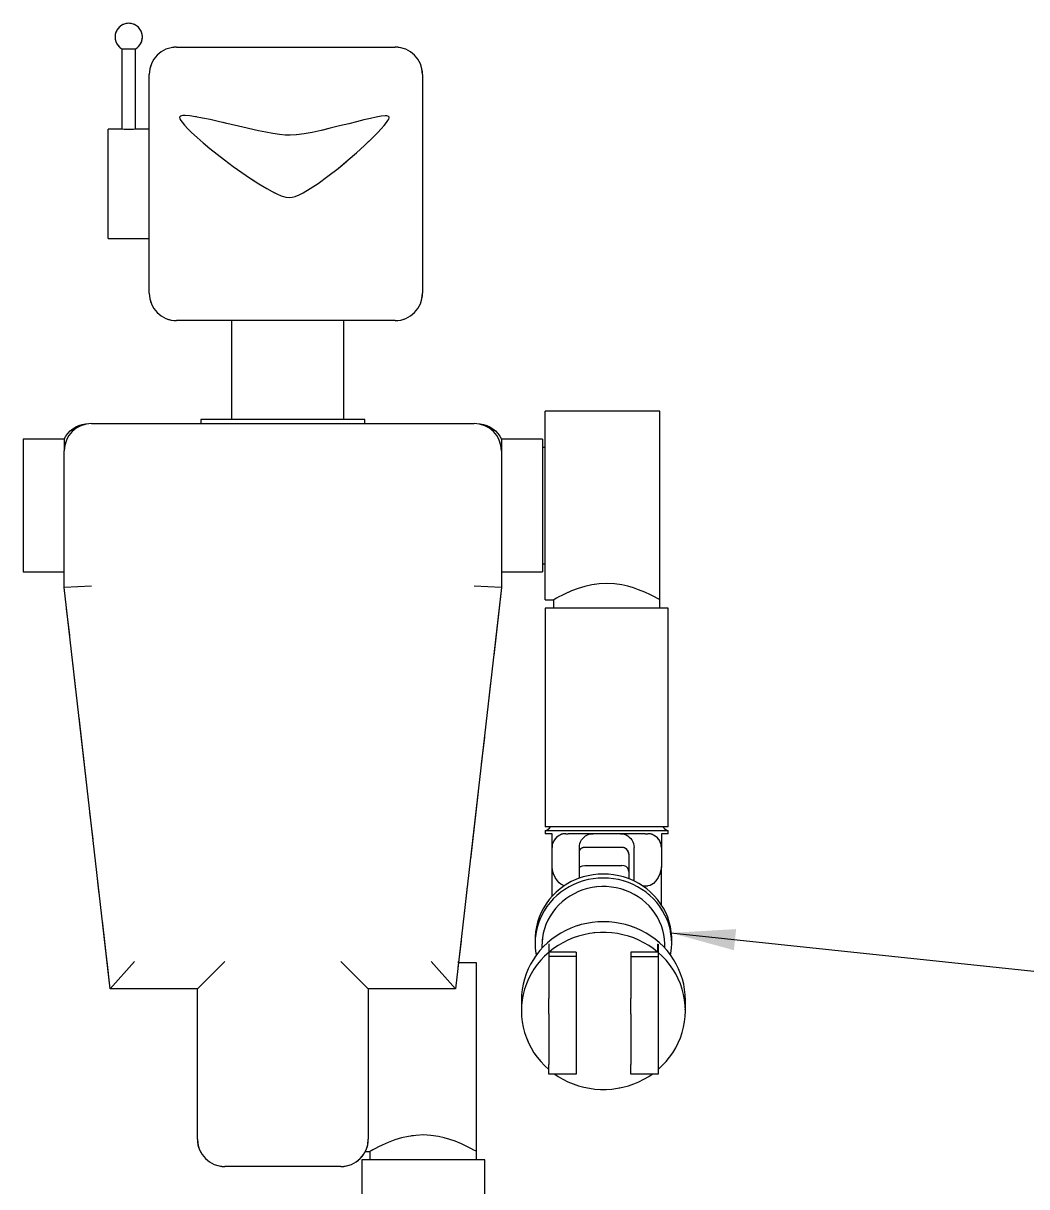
# Model space of a CAD drawing. Extents: x 1.16 to 9.36, y 0.63 to 8.02.
# Drawn here: x 1.163 to 4.835, y 3.768 to 8.023 of the extents above; entities that cross this region are included whole.
import ezdxf

# ---------------------------------------------------------------- set-up
doc = ezdxf.new("R2010")
doc.units = 0
doc.header["$MEASUREMENT"] = 0
doc.linetypes.add('SLDTANVISIBLE0', pattern=[0.5, 0.25, -0.05, 0.05, -0.05, 0.05, -0.05])
doc.dimstyles.new('SLDDIMSTYLE0', dxfattribs={"dimtxt": 6, "dimasz": 0.23622, "dimexe": 0, "dimexo": 0.0625, "dimgap": 1.5, "dimtad": 0, "dimtih": 1, "dimtoh": 1, "dimdec": 0, "dimzin": 0, "dimdsep": 46, "dimtxsty": 'Standard', "dimsah": 1, "dimcen": 0.09, "dimadec": 0, "dimazin": 0, "dimtfac": 1, "dimtdec": 0, "dimtofl": 0, "dimtmove": 0, "dimatfit": 3, "dimfxl": 1, "dimtolj": 1, "dimtzin": 0, "dimarcsym": 0})

msp = doc.modelspace()

# ---------------------------------------------------------------- linework, layer by layer
at = {"color": 7, "linetype": 'Continuous'}
for p, q in [((1.5233, 7.9293), (1.5233, 7.6354)), ((1.5233, 7.9293), (1.5738, 7.9293)), ((1.5738, 7.6354), (1.5738, 7.9293)), ((1.7235, 7.9353), (2.5235, 7.9353)), ((1.6235, 7.0353), (1.6235, 7.8353)), ((2.6235, 7.8353), (2.6235, 7.0353)), ((1.521, 7.6356), (1.4735, 7.6356)), ((1.4735, 7.2351), (1.4735, 7.6356)), ((1.6235, 7.6356), (1.5757, 7.6356)), ((1.4735, 7.2351), (1.6235, 7.2351)), ((2.5235, 6.9353), (1.7235, 6.9353)), ((1.9251, 6.9353), (1.9251, 6.573)), ((2.3351, 6.573), (2.3351, 6.9353)), ((3.4925, 6.6037), (3.0725, 6.6037)), ((3.0725, 5.9137), (3.0725, 6.6037)), ((3.4925, 5.9137), (3.4925, 6.6037)), ((1.4125, 6.5587), (2.8125, 6.5587)), ((1.8125, 6.573), (1.8125, 6.5587)), ((2.4125, 6.573), (1.8125, 6.573)), ((2.4125, 6.5587), (2.4125, 6.573)), ((1.3125, 6.5012), (1.1625, 6.5012)), ((1.1625, 6.5012), (1.1625, 6.0162)), ((1.3125, 6.5012), (1.3125, 6.4587)), ((3.0625, 6.5012), (2.9125, 6.5012)), ((2.9125, 6.5012), (2.9125, 6.4587)), ((3.0625, 6.5012), (3.0625, 6.0162)), ((3.0725, 6.4712), (3.0625, 6.4712)), ((1.3125, 5.9587), (1.3125, 6.4587)), ((2.9125, 6.4587), (2.9125, 5.9587)), ((3.0625, 6.0462), (3.0725, 6.0462)), ((1.1625, 6.0162), (1.3125, 6.0162)), ((2.9125, 6.0162), (3.0625, 6.0162)), ((1.4125, 5.9644), (1.3125, 5.9587)), ((1.4807, 4.4916), (1.3125, 5.9587)), ((2.9125, 5.9587), (2.7443, 4.4916)), ((2.9125, 5.9587), (2.8125, 5.9644)), ((3.0725, 5.9137), (3.1026, 5.9137)), ((3.0725, 5.8837), (3.0725, 5.0837)), ((3.445, 5.8837), (3.0725, 5.8837)), ((3.1025, 5.9137), (3.1025, 5.8837)), ((3.5225, 5.8837), (3.445, 5.8837)), ((3.4925, 5.8837), (3.4925, 5.9137)), ((3.5225, 5.0837), (3.5225, 5.8837)), ((3.445, 5.0837), (3.0725, 5.0837)), ((3.0725, 5.0687), (3.0725, 5.0587)), ((3.5225, 5.0687), (3.0725, 5.0687)), ((3.5225, 5.0837), (3.445, 5.0837)), ((3.5225, 5.0587), (3.5225, 5.0687)), ((3.0975, 5.0587), (3.0725, 5.0587)), ((3.0975, 5.0087), (3.0975, 5.0587)), ((3.1475, 5.0587), (3.1561, 5.0587)), ((3.4389, 5.0587), (3.1561, 5.0587)), ((3.4389, 5.0587), (3.4475, 5.0587)), ((3.5225, 5.0587), (3.4975, 5.0587)), ((3.4975, 5.0587), (3.4975, 5.0087)), ((3.0975, 4.9371), (3.0975, 5.0087)), ((3.1975, 4.8959), (3.1975, 5.0087)), ((3.3535, 5.0087), (3.2175, 5.0087)), ((3.3785, 4.9837), (3.3785, 4.9208)), ((3.3975, 4.886), (3.3975, 5.0087)), ((3.4975, 5.0087), (3.4975, 4.9371)), ((3.0975, 4.8297), (3.0975, 4.9371)), ((3.2175, 4.943), (3.3535, 4.943)), ((3.4975, 4.7988), (3.4975, 4.9371)), ((3.3785, 4.9208), (3.3785, 4.894)), ((3.4285, 4.8682), (3.4152, 4.877)), ((3.4293, 4.8677), (3.4475, 4.8677)), ((3.0355, 4.672), (3.0355, 4.6575)), ((3.0605, 4.6502), (3.0605, 4.6397)), ((3.0871, 4.6549), (3.0855, 4.6549)), ((3.0855, 4.6549), (3.0855, 4.6102)), ((3.0871, 4.6259), (3.0871, 4.6549)), ((3.4839, 4.6549), (3.4839, 4.6259)), ((3.4839, 4.6549), (3.4855, 4.6549)), ((3.4855, 4.6549), (3.4855, 4.6102)), ((3.5105, 4.6397), (3.5105, 4.6502)), ((3.5355, 4.6575), (3.5355, 4.672)), ((3.1855, 4.6102), (3.0855, 4.6102)), ((3.0855, 4.6102), (3.0855, 4.4561)), ((3.1855, 4.6259), (3.0871, 4.6259)), ((3.1855, 4.6259), (3.1855, 4.6102)), ((3.1855, 4.6102), (3.1855, 4.4561)), ((3.4839, 4.6259), (3.3855, 4.6259)), ((3.3855, 4.6259), (3.3855, 4.6102)), ((3.3855, 4.6102), (3.4855, 4.6102)), ((3.3855, 4.6102), (3.3855, 4.4561)), ((3.4855, 4.6102), (3.4855, 4.4561)), ((1.4807, 4.4916), (1.4693, 4.5916)), ((1.5699, 4.5916), (1.4807, 4.4916)), ((1.8999, 4.5916), (1.7999, 4.4916)), ((2.4251, 4.4916), (2.3251, 4.5916)), ((2.7443, 4.4916), (2.6551, 4.5916)), ((2.7552, 4.5866), (2.7557, 4.5916)), ((2.8211, 4.5866), (2.7552, 4.5866)), ((2.8211, 3.8966), (2.8211, 4.5866)), ((1.7999, 4.4916), (1.4807, 4.4916)), ((1.7999, 3.9416), (1.7999, 4.4916)), ((2.7443, 4.4916), (2.4251, 4.4916)), ((2.4251, 4.4916), (2.4251, 3.9416)), ((2.9855, 4.4498), (2.9855, 4.4106)), ((3.0855, 4.4), (3.0855, 4.4561)), ((3.1855, 4.4561), (3.1855, 4.4)), ((3.3855, 4.4), (3.3855, 4.4561)), ((3.4855, 4.4561), (3.4855, 4.4)), ((3.5855, 4.4106), (3.5855, 4.4498)), ((3.0855, 4.4), (3.0855, 4.2151)), ((3.1855, 4.4), (3.1855, 4.2151)), ((3.3855, 4.4), (3.3855, 4.2151)), ((3.4855, 4.4), (3.4855, 4.2151)), ((3.0855, 4.1796), (3.0855, 4.2151)), ((3.1855, 4.2151), (3.1855, 4.1796)), ((3.3855, 4.1796), (3.3855, 4.2151)), ((3.4855, 4.2151), (3.4855, 4.1796)), ((3.1855, 4.1796), (3.0855, 4.1796)), ((3.4855, 4.1796), (3.3855, 4.1796)), ((2.4144, 3.8966), (2.4312, 3.8966)), ((2.4311, 3.8966), (2.4311, 3.8666)), ((2.8211, 3.8666), (2.8211, 3.8966)), ((2.3251, 3.8416), (1.8999, 3.8416)), ((2.4011, 3.8666), (2.4011, 3.0666)), ((2.8511, 3.8666), (2.4011, 3.8666)), ((2.8511, 3.0666), (2.8511, 3.8666))]:
    msp.add_line(p, q, dxfattribs=at)
at = {"color": 7, "linetype": 'SLDTANVISIBLE0'}
for p, q in [((1.5233, 7.9293), (1.5233, 7.6354)), ((1.5233, 7.9293), (1.5738, 7.9293)), ((1.5738, 7.6354), (1.5738, 7.9293)), ((1.7235, 7.9353), (2.5235, 7.9353)), ((1.6235, 7.0353), (1.6235, 7.8353)), ((2.6235, 7.8353), (2.6235, 7.0353)), ((1.521, 7.6356), (1.4735, 7.6356)), ((1.4735, 7.2351), (1.4735, 7.6356)), ((1.6235, 7.6356), (1.5757, 7.6356)), ((1.4735, 7.2351), (1.6235, 7.2351)), ((2.5235, 6.9353), (1.7235, 6.9353)), ((1.9251, 6.9353), (1.9251, 6.573)), ((2.3351, 6.573), (2.3351, 6.9353)), ((3.4925, 6.6037), (3.0725, 6.6037)), ((3.0725, 5.9137), (3.0725, 6.6037)), ((3.4925, 5.9137), (3.4925, 6.6037)), ((1.4125, 6.5587), (2.8125, 6.5587)), ((2.4125, 6.573), (1.8125, 6.573)), ((1.8125, 6.573), (1.8125, 6.5587)), ((2.4125, 6.5587), (2.4125, 6.573)), ((1.3125, 6.5012), (1.1625, 6.5012)), ((1.1625, 6.5012), (1.1625, 6.0162)), ((1.3125, 6.5012), (1.3125, 6.4587)), ((3.0625, 6.5012), (2.9125, 6.5012)), ((2.9125, 6.5012), (2.9125, 6.4587)), ((3.0625, 6.5012), (3.0625, 6.0162)), ((3.0725, 6.4712), (3.0625, 6.4712)), ((1.3125, 5.9587), (1.3125, 6.4587)), ((2.9125, 6.4587), (2.9125, 5.9587)), ((3.0625, 6.0462), (3.0725, 6.0462)), ((1.1625, 6.0162), (1.3125, 6.0162)), ((2.9125, 6.0162), (3.0625, 6.0162)), ((1.4125, 5.9644), (1.3125, 5.9587)), ((1.4807, 4.4916), (1.3125, 5.9587)), ((2.9125, 5.9587), (2.7443, 4.4916)), ((2.9125, 5.9587), (2.8125, 5.9644)), ((3.0725, 5.9137), (3.1026, 5.9137)), ((3.0725, 5.8837), (3.0725, 5.0837)), ((3.445, 5.8837), (3.0725, 5.8837)), ((3.1025, 5.9137), (3.1025, 5.8837)), ((3.5225, 5.8837), (3.445, 5.8837)), ((3.4925, 5.8837), (3.4925, 5.9137)), ((3.5225, 5.0837), (3.5225, 5.8837)), ((3.445, 5.0837), (3.0725, 5.0837)), ((3.0725, 5.0687), (3.0725, 5.0587)), ((3.5225, 5.0687), (3.0725, 5.0687)), ((3.5225, 5.0837), (3.445, 5.0837)), ((3.5225, 5.0587), (3.5225, 5.0687)), ((3.0975, 5.0587), (3.0725, 5.0587)), ((3.0975, 5.0087), (3.0975, 5.0587)), ((3.1475, 5.0587), (3.1561, 5.0587)), ((3.4389, 5.0587), (3.1561, 5.0587)), ((3.4389, 5.0587), (3.4475, 5.0587)), ((3.5225, 5.0587), (3.4975, 5.0587)), ((3.4975, 5.0587), (3.4975, 5.0087)), ((3.0975, 4.9371), (3.0975, 5.0087)), ((3.1975, 4.8959), (3.1975, 5.0087)), ((3.3535, 5.0087), (3.2175, 5.0087)), ((3.3785, 4.9837), (3.3785, 4.9208)), ((3.3975, 4.886), (3.3975, 5.0087)), ((3.4975, 5.0087), (3.4975, 4.9371)), ((3.0975, 4.8297), (3.0975, 4.9371)), ((3.2175, 4.943), (3.3535, 4.943)), ((3.4975, 4.7988), (3.4975, 4.9371)), ((3.3785, 4.9208), (3.3785, 4.894)), ((3.4285, 4.8682), (3.4152, 4.877)), ((3.4293, 4.8677), (3.4475, 4.8677)), ((3.0355, 4.672), (3.0355, 4.6575)), ((3.0605, 4.6502), (3.0605, 4.6397)), ((3.0871, 4.6549), (3.0855, 4.6549)), ((3.0855, 4.6549), (3.0855, 4.6102)), ((3.0871, 4.6259), (3.0871, 4.6549)), ((3.4839, 4.6549), (3.4839, 4.6259)), ((3.4839, 4.6549), (3.4855, 4.6549)), ((3.4855, 4.6549), (3.4855, 4.6102)), ((3.5105, 4.6397), (3.5105, 4.6502)), ((3.5355, 4.6575), (3.5355, 4.672)), ((3.1855, 4.6102), (3.0855, 4.6102)), ((3.0855, 4.6102), (3.0855, 4.4561)), ((3.1855, 4.6259), (3.0871, 4.6259)), ((3.1855, 4.6259), (3.1855, 4.6102)), ((3.1855, 4.6102), (3.1855, 4.4561)), ((3.4839, 4.6259), (3.3855, 4.6259)), ((3.3855, 4.6259), (3.3855, 4.6102)), ((3.3855, 4.6102), (3.4855, 4.6102)), ((3.3855, 4.6102), (3.3855, 4.4561)), ((3.4855, 4.6102), (3.4855, 4.4561)), ((1.4807, 4.4916), (1.4693, 4.5916)), ((1.5699, 4.5916), (1.4807, 4.4916)), ((1.8999, 4.5916), (1.7999, 4.4916)), ((2.4251, 4.4916), (2.3251, 4.5916)), ((2.7443, 4.4916), (2.6551, 4.5916)), ((2.7552, 4.5866), (2.7557, 4.5916)), ((2.8211, 4.5866), (2.7552, 4.5866)), ((2.8211, 3.8966), (2.8211, 4.5866)), ((1.7999, 4.4916), (1.4807, 4.4916)), ((1.7999, 3.9416), (1.7999, 4.4916)), ((2.7443, 4.4916), (2.4251, 4.4916)), ((2.4251, 4.4916), (2.4251, 3.9416)), ((2.9855, 4.4498), (2.9855, 4.4106)), ((3.0855, 4.4), (3.0855, 4.4561)), ((3.1855, 4.4561), (3.1855, 4.4)), ((3.3855, 4.4), (3.3855, 4.4561)), ((3.4855, 4.4561), (3.4855, 4.4)), ((3.5855, 4.4106), (3.5855, 4.4498)), ((3.0855, 4.4), (3.0855, 4.2151)), ((3.1855, 4.4), (3.1855, 4.2151)), ((3.3855, 4.4), (3.3855, 4.2151)), ((3.4855, 4.4), (3.4855, 4.2151)), ((3.0855, 4.1796), (3.0855, 4.2151)), ((3.1855, 4.2151), (3.1855, 4.1796)), ((3.3855, 4.1796), (3.3855, 4.2151)), ((3.4855, 4.2151), (3.4855, 4.1796)), ((3.1855, 4.1796), (3.0855, 4.1796)), ((3.4855, 4.1796), (3.3855, 4.1796)), ((2.4144, 3.8966), (2.4312, 3.8966)), ((2.4311, 3.8966), (2.4311, 3.8666)), ((2.8211, 3.8666), (2.8211, 3.8966)), ((2.3251, 3.8416), (1.8999, 3.8416)), ((2.4011, 3.8666), (2.4011, 3.0666)), ((2.8511, 3.8666), (2.4011, 3.8666)), ((2.8511, 3.0666), (2.8511, 3.8666))]:
    msp.add_line(p, q, dxfattribs=at)
at = {"color": 7, "linetype": 'Continuous', "flags": 128}
for points in [[(1.7354, 7.6806), (1.7347, 7.6792), (1.7346, 7.6774), (1.7357, 7.6729), (1.7388, 7.6672), (1.7437, 7.6603), (1.7528, 7.6495), (1.7645, 7.637), (1.7787, 7.6232), (1.7985, 7.605), (1.821, 7.5855), (1.8456, 7.565), (1.8718, 7.544), (1.8993, 7.5228), (1.9309, 7.4993), (1.9628, 7.4765), (1.9942, 7.4552), (2.0246, 7.4356), (2.0533, 7.4185), (2.0728, 7.4078), (2.0907, 7.3989), (2.1069, 7.392), (2.1233, 7.3867), (2.1363, 7.3849)], [(2.1396, 7.613), (2.1214, 7.6137), (2.1001, 7.616), (2.0763, 7.6195), (2.0503, 7.6242), (2.0228, 7.6298), (1.9658, 7.6425), (1.908, 7.656), (1.8762, 7.6633), (1.8461, 7.6701), (1.8181, 7.676), (1.7931, 7.6806), (1.7716, 7.6837), (1.7544, 7.685), (1.7469, 7.6847), (1.741, 7.6838), (1.7376, 7.6824), (1.7354, 7.6806)], [(2.1363, 7.3849), (2.1463, 7.386), (2.1581, 7.3894), (2.1717, 7.395), (2.1866, 7.4025), (2.2127, 7.4177), (2.2412, 7.4366), (2.2773, 7.4628), (2.3144, 7.4919), (2.3515, 7.5226), (2.382, 7.5492), (2.4107, 7.5753), (2.4369, 7.6001), (2.4597, 7.623), (2.4726, 7.6368), (2.4835, 7.6491), (2.4921, 7.6598), (2.4969, 7.6666), (2.5002, 7.6722), (2.502, 7.6769), (2.5021, 7.6784), (2.5018, 7.6795)], [(2.5018, 7.6795), (2.5008, 7.6809), (2.4992, 7.682), (2.497, 7.6828), (2.4927, 7.6835), (2.4871, 7.6836), (2.4727, 7.6824), (2.4544, 7.6794), (2.4328, 7.6749), (2.4083, 7.6692), (2.3817, 7.6626), (2.3535, 7.6554), (2.3201, 7.6469), (2.2862, 7.6384), (2.2526, 7.6305), (2.2203, 7.6235), (2.1902, 7.618), (2.163, 7.6144), (2.1396, 7.613)], [(1.5757, 7.6356), (1.5753, 7.6355), (1.5719, 7.6351), (1.5658, 7.6345), (1.5577, 7.634), (1.5486, 7.6337), (1.5396, 7.6339), (1.5315, 7.6345), (1.5254, 7.6351), (1.5217, 7.6355), (1.521, 7.6356), (1.521, 7.6356)], [(1.3125, 6.5012), (1.3185, 6.5122), (1.3259, 6.5224), (1.3345, 6.5316), (1.3442, 6.5396), (1.3548, 6.5463), (1.3662, 6.5517), (1.3781, 6.5556), (1.3905, 6.5579), (1.403, 6.5587)], [(2.822, 6.5587), (2.8345, 6.5579), (2.8469, 6.5556), (2.8588, 6.5517), (2.8702, 6.5463), (2.8808, 6.5396), (2.8905, 6.5316), (2.8991, 6.5224), (2.9065, 6.5122), (2.9125, 6.5012)], [(3.4925, 5.9137), (3.4915, 5.9143), (3.4883, 5.9161), (3.4833, 5.9189), (3.4722, 5.9248), (3.4573, 5.9323), (3.4376, 5.9415), (3.4144, 5.951), (3.3953, 5.9578), (3.3747, 5.9638), (3.3528, 5.9688), (3.3258, 5.9727), (3.298, 5.9741), (3.2702, 5.9728), (3.2431, 5.969), (3.2175, 5.9631), (3.1937, 5.9558), (3.1689, 5.9464), (3.1474, 5.9369), (3.1338, 5.9304), (3.1224, 5.9245), (3.1134, 5.9197), (3.1073, 5.9164), (3.1037, 5.9144), (3.1026, 5.9137)], [(3.1975, 5.0087), (3.198, 5.0158), (3.1995, 5.0228), (3.202, 5.0295), (3.2054, 5.0357), (3.2097, 5.0415), (3.2148, 5.0465), (3.2205, 5.0508), (3.2267, 5.0542), (3.2334, 5.0567), (3.2404, 5.0582), (3.2475, 5.0587)], [(3.3475, 5.0587), (3.3546, 5.0582), (3.3616, 5.0567), (3.3683, 5.0542), (3.3745, 5.0508), (3.3803, 5.0465), (3.3853, 5.0415), (3.3896, 5.0357), (3.393, 5.0295), (3.3955, 5.0228), (3.397, 5.0158), (3.3975, 5.0087)], [(3.1428, 4.8684), (3.1395, 4.869), (3.1303, 4.8737), (3.1236, 4.8794), (3.1178, 4.8858), (3.1093, 4.8985), (3.103, 4.9115), (3.099, 4.9246), (3.0975, 4.9371)], [(3.1975, 4.9339), (3.2022, 4.9384), (3.2094, 4.9418), (3.2175, 4.943)], [(3.3785, 4.9208), (3.3785, 4.9209), (3.3778, 4.9262), (3.3744, 4.933), (3.3688, 4.9384), (3.3616, 4.9418), (3.3535, 4.943)], [(3.4975, 4.9371), (3.4961, 4.9248), (3.4922, 4.9119), (3.4859, 4.8987), (3.4771, 4.8858), (3.4684, 4.8766), (3.4632, 4.8727), (3.4572, 4.8696), (3.4495, 4.8677), (3.4475, 4.8677)], [(3.2855, 4.8967), (3.2668, 4.896), (3.2482, 4.894), (3.2299, 4.8907), (3.2118, 4.8861), (3.1942, 4.8801), (3.177, 4.873), (3.1605, 4.8646), (3.1447, 4.8551), (3.1296, 4.8445), (3.1155, 4.8328), (3.1022, 4.8202), (3.0901, 4.8066), (3.0789, 4.7922), (3.069, 4.7771), (3.0603, 4.7613), (3.0528, 4.7449), (3.0466, 4.728), (3.0418, 4.7107), (3.0383, 4.6931), (3.0362, 4.6753), (3.0355, 4.6575), (3.0362, 4.6396), (3.0383, 4.6218), (3.0396, 4.6142)], [(3.3945, 4.8873), (3.3773, 4.8945), (3.3596, 4.9005), (3.3414, 4.9051), (3.323, 4.9085), (3.3043, 4.9105), (3.2855, 4.9112), (3.2667, 4.9105), (3.2481, 4.9085), (3.2296, 4.9051), (3.2115, 4.9005), (3.1937, 4.8945), (3.1765, 4.8873)], [(3.5314, 4.6142), (3.5327, 4.6218), (3.5348, 4.6396), (3.5355, 4.6575), (3.5348, 4.6753), (3.5327, 4.6931), (3.5292, 4.7107), (3.5244, 4.728), (3.5182, 4.7449), (3.5108, 4.7613), (3.502, 4.7771), (3.4921, 4.7922), (3.481, 4.8066), (3.4688, 4.8202), (3.4556, 4.8328), (3.4414, 4.8445), (3.4263, 4.8551), (3.4105, 4.8646), (3.394, 4.873), (3.3768, 4.8801), (3.3592, 4.8861), (3.3411, 4.8907), (3.3228, 4.894), (3.3042, 4.896), (3.2855, 4.8967)], [(3.1425, 4.8682), (3.1272, 4.8571), (3.1128, 4.8449), (3.0994, 4.8317), (3.0871, 4.8175), (3.076, 4.8025), (3.0661, 4.7867), (3.0576, 4.7702), (3.0503, 4.7532), (3.0445, 4.7356), (3.0401, 4.7177), (3.0372, 4.6995), (3.0357, 4.6812), (3.0355, 4.672)], [(3.5092, 4.6729), (3.5067, 4.6897), (3.5028, 4.7062), (3.4975, 4.7223), (3.491, 4.738), (3.4831, 4.7531), (3.4741, 4.7677), (3.4639, 4.7815), (3.4526, 4.7944), (3.4402, 4.8065), (3.4269, 4.8177), (3.4127, 4.8278), (3.3978, 4.8368), (3.3822, 4.8446), (3.3659, 4.8513), (3.3492, 4.8567), (3.332, 4.8608), (3.3146, 4.8637), (3.297, 4.8652), (3.2794, 4.8654), (3.2617, 4.8643), (3.2443, 4.8619), (3.227, 4.8581), (3.2102, 4.8531), (3.1938, 4.8468), (3.1779, 4.8393), (3.1628, 4.8306), (3.1483, 4.8209), (3.1348, 4.81), (3.1221, 4.7982), (3.1105, 4.7855), (3.0999, 4.772), (3.0905, 4.7576), (3.0823, 4.7427), (3.0754, 4.7271), (3.0697, 4.7111), (3.0654, 4.6947), (3.0624, 4.6781), (3.0608, 4.6612), (3.0605, 4.6502)], [(3.1558, 4.877), (3.1456, 4.8702), (3.1425, 4.8682)], [(3.1765, 4.8873), (3.1674, 4.8836), (3.1558, 4.877)], [(3.4152, 4.877), (3.4043, 4.8833), (3.3945, 4.8873)], [(3.5355, 4.672), (3.5353, 4.6812), (3.5338, 4.6995), (3.5309, 4.7177), (3.5265, 4.7356), (3.5207, 4.7532), (3.5135, 4.7702), (3.5049, 4.7867), (3.495, 4.8025), (3.4839, 4.8175), (3.4716, 4.8317), (3.4583, 4.8449), (3.4438, 4.8571), (3.4285, 4.8682)], [(3.5855, 4.4498), (3.5848, 4.4694), (3.5827, 4.4889), (3.5792, 4.5082), (3.5744, 4.5272), (3.5682, 4.5459), (3.5607, 4.5642), (3.5519, 4.5819), (3.5418, 4.5989), (3.5306, 4.6153), (3.5182, 4.631), (3.5048, 4.6457), (3.4903, 4.6596), (3.4748, 4.6725), (3.4585, 4.6843), (3.4414, 4.6951), (3.4235, 4.7047), (3.405, 4.7131), (3.386, 4.7203), (3.3664, 4.7262), (3.3465, 4.7308), (3.3264, 4.7342), (3.306, 4.7362), (3.2855, 4.7369), (3.265, 4.7362), (3.2447, 4.7342), (3.2245, 4.7308), (3.2046, 4.7262), (3.185, 4.7203), (3.166, 4.7131), (3.1475, 4.7047), (3.1296, 4.6951), (3.1125, 4.6843), (3.0962, 4.6725), (3.0807, 4.6596), (3.0663, 4.6457), (3.0528, 4.631), (3.0404, 4.6153), (3.0292, 4.5989), (3.0191, 4.5819), (3.0103, 4.5642), (3.0028, 4.5459), (2.9966, 4.5272), (2.9918, 4.5082), (2.9883, 4.4889), (2.9862, 4.4694), (2.9855, 4.4498)], [(3.4839, 4.6259), (3.468, 4.6384), (3.4512, 4.6499), (3.4336, 4.6602), (3.4153, 4.6694), (3.3964, 4.6773), (3.377, 4.684), (3.3571, 4.6894), (3.3369, 4.6934), (3.3164, 4.6961), (3.2958, 4.6975), (3.2752, 4.6975), (3.2546, 4.6961), (3.2341, 4.6934), (3.2139, 4.6894), (3.1941, 4.684), (3.1746, 4.6773), (3.1557, 4.6694), (3.1374, 4.6602), (3.1198, 4.6499), (3.103, 4.6384), (3.0871, 4.6259)], [(3.5105, 4.6502), (3.5104, 4.6561), (3.5092, 4.6729)], [(3.0855, 4.6245), (3.0703, 4.6106), (3.0562, 4.5957), (3.0432, 4.5799), (3.0314, 4.5632), (3.0209, 4.5458), (3.0116, 4.5278), (3.0037, 4.5091), (2.9972, 4.49), (2.9921, 4.4705), (2.9885, 4.4507), (2.9862, 4.4307), (2.9855, 4.4106), (2.9862, 4.3905), (2.9885, 4.3705), (2.9921, 4.3507), (2.9972, 4.3311), (3.0037, 4.312), (3.0116, 4.2934), (3.0209, 4.2753), (3.0314, 4.2579), (3.0432, 4.2413), (3.0562, 4.2254), (3.0703, 4.2105), (3.0855, 4.1966)], [(3.4855, 4.1966), (3.5007, 4.2105), (3.5148, 4.2254), (3.5278, 4.2413), (3.5396, 4.2579), (3.5501, 4.2753), (3.5594, 4.2934), (3.5673, 4.312), (3.5738, 4.3311), (3.5789, 4.3507), (3.5826, 4.3705), (3.5848, 4.3905), (3.5855, 4.4106), (3.5848, 4.4307), (3.5826, 4.4507), (3.5789, 4.4705), (3.5738, 4.49), (3.5673, 4.5091), (3.5594, 4.5278), (3.5501, 4.5458), (3.5396, 4.5632), (3.5278, 4.5799), (3.5148, 4.5957), (3.5007, 4.6106), (3.4855, 4.6245)], [(3.1074, 4.1796), (3.1198, 4.1713), (3.1374, 4.1609), (3.1557, 4.1518), (3.1746, 4.1438), (3.1941, 4.1372), (3.2139, 4.1318), (3.2341, 4.1277), (3.2546, 4.125), (3.2752, 4.1237), (3.2958, 4.1237), (3.3164, 4.125), (3.3369, 4.1277), (3.3571, 4.1318), (3.377, 4.1372), (3.3964, 4.1438), (3.4153, 4.1518), (3.4336, 4.1609), (3.4512, 4.1713), (3.4636, 4.1796)], [(1.7999, 3.9416), (1.8011, 3.9258), (1.8041, 3.913), (1.8076, 3.903), (1.811, 3.8957), (1.813, 3.892), (1.813, 3.892)], [(2.8211, 3.8966), (2.8201, 3.8972), (2.817, 3.8989), (2.8119, 3.9017), (2.8008, 3.9076), (2.7859, 3.9152), (2.7662, 3.9244), (2.743, 3.9339), (2.724, 3.9406), (2.7033, 3.9467), (2.6815, 3.9516), (2.6544, 3.9555), (2.6266, 3.957), (2.5988, 3.9556), (2.5717, 3.9518), (2.5461, 3.9459), (2.5223, 3.9386), (2.4976, 3.9293), (2.476, 3.9198), (2.4624, 3.9132), (2.451, 3.9074), (2.442, 3.9026), (2.436, 3.8993), (2.4323, 3.8972), (2.4312, 3.8966)], [(2.4121, 3.892), (2.412, 3.8921), (2.4142, 3.896), (2.4144, 3.8966)]]:
    msp.add_lwpolyline(points, dxfattribs=at)
at = {"color": 7, "linetype": 'SLDTANVISIBLE0', "flags": 128}
for points in [[(1.7354, 7.6806), (1.7347, 7.6792), (1.7346, 7.6774), (1.7357, 7.6729), (1.7388, 7.6672), (1.7437, 7.6603), (1.7528, 7.6495), (1.7645, 7.637), (1.7787, 7.6232), (1.7985, 7.605), (1.821, 7.5855), (1.8456, 7.565), (1.8718, 7.544), (1.8993, 7.5228), (1.9309, 7.4993), (1.9628, 7.4765), (1.9942, 7.4552), (2.0246, 7.4356), (2.0533, 7.4185), (2.0728, 7.4078), (2.0907, 7.3989), (2.1069, 7.392), (2.1233, 7.3867), (2.1363, 7.3849)], [(2.1396, 7.613), (2.1214, 7.6137), (2.1001, 7.616), (2.0763, 7.6195), (2.0503, 7.6242), (2.0228, 7.6298), (1.9658, 7.6425), (1.908, 7.656), (1.8762, 7.6633), (1.8461, 7.6701), (1.8181, 7.676), (1.7931, 7.6806), (1.7716, 7.6837), (1.7544, 7.685), (1.7469, 7.6847), (1.741, 7.6838), (1.7376, 7.6824), (1.7354, 7.6806)], [(2.1363, 7.3849), (2.1463, 7.386), (2.1581, 7.3894), (2.1717, 7.395), (2.1866, 7.4025), (2.2127, 7.4177), (2.2412, 7.4366), (2.2773, 7.4628), (2.3144, 7.4919), (2.3515, 7.5226), (2.382, 7.5492), (2.4107, 7.5753), (2.4369, 7.6001), (2.4597, 7.623), (2.4726, 7.6368), (2.4835, 7.6491), (2.4921, 7.6598), (2.4969, 7.6666), (2.5002, 7.6722), (2.502, 7.6769), (2.5021, 7.6784), (2.5018, 7.6795)], [(2.5018, 7.6795), (2.5008, 7.6809), (2.4992, 7.682), (2.497, 7.6828), (2.4927, 7.6835), (2.4871, 7.6836), (2.4727, 7.6824), (2.4544, 7.6794), (2.4328, 7.6749), (2.4083, 7.6692), (2.3817, 7.6626), (2.3535, 7.6554), (2.3201, 7.6469), (2.2862, 7.6384), (2.2526, 7.6305), (2.2203, 7.6235), (2.1902, 7.618), (2.163, 7.6144), (2.1396, 7.613)], [(1.5757, 7.6356), (1.5753, 7.6355), (1.5719, 7.6351), (1.5658, 7.6345), (1.5577, 7.634), (1.5486, 7.6337), (1.5396, 7.6339), (1.5315, 7.6345), (1.5254, 7.6351), (1.5217, 7.6355), (1.521, 7.6356), (1.521, 7.6356)], [(1.3125, 6.5012), (1.3185, 6.5122), (1.3259, 6.5224), (1.3345, 6.5316), (1.3442, 6.5396), (1.3548, 6.5463), (1.3662, 6.5517), (1.3781, 6.5556), (1.3905, 6.5579), (1.403, 6.5587)], [(2.822, 6.5587), (2.8345, 6.5579), (2.8469, 6.5556), (2.8588, 6.5517), (2.8702, 6.5463), (2.8808, 6.5396), (2.8905, 6.5316), (2.8991, 6.5224), (2.9065, 6.5122), (2.9125, 6.5012)], [(3.4925, 5.9137), (3.4915, 5.9143), (3.4883, 5.9161), (3.4833, 5.9189), (3.4722, 5.9248), (3.4573, 5.9323), (3.4376, 5.9415), (3.4144, 5.951), (3.3953, 5.9578), (3.3747, 5.9638), (3.3528, 5.9688), (3.3258, 5.9727), (3.298, 5.9741), (3.2702, 5.9728), (3.2431, 5.969), (3.2175, 5.9631), (3.1937, 5.9558), (3.1689, 5.9464), (3.1474, 5.9369), (3.1338, 5.9304), (3.1224, 5.9245), (3.1134, 5.9197), (3.1073, 5.9164), (3.1037, 5.9144), (3.1026, 5.9137)], [(3.1975, 5.0087), (3.198, 5.0158), (3.1995, 5.0228), (3.202, 5.0295), (3.2054, 5.0357), (3.2097, 5.0415), (3.2148, 5.0465), (3.2205, 5.0508), (3.2267, 5.0542), (3.2334, 5.0567), (3.2404, 5.0582), (3.2475, 5.0587)], [(3.3475, 5.0587), (3.3546, 5.0582), (3.3616, 5.0567), (3.3683, 5.0542), (3.3745, 5.0508), (3.3803, 5.0465), (3.3853, 5.0415), (3.3896, 5.0357), (3.393, 5.0295), (3.3955, 5.0228), (3.397, 5.0158), (3.3975, 5.0087)], [(3.1426, 4.8685), (3.1395, 4.869), (3.1303, 4.8737), (3.1236, 4.8794), (3.1178, 4.8858), (3.1093, 4.8985), (3.103, 4.9115), (3.099, 4.9246), (3.0975, 4.9371)], [(3.1975, 4.9339), (3.2022, 4.9384), (3.2094, 4.9418), (3.2175, 4.943)], [(3.3785, 4.9208), (3.3785, 4.9209), (3.3778, 4.9262), (3.3744, 4.933), (3.3688, 4.9384), (3.3616, 4.9418), (3.3535, 4.943)], [(3.4975, 4.9371), (3.4961, 4.9248), (3.4922, 4.9119), (3.4859, 4.8987), (3.4771, 4.8858), (3.4684, 4.8766), (3.4632, 4.8727), (3.4572, 4.8696), (3.4495, 4.8677), (3.4475, 4.8677)], [(3.2855, 4.8967), (3.2668, 4.896), (3.2482, 4.894), (3.2299, 4.8907), (3.2118, 4.8861), (3.1942, 4.8801), (3.177, 4.873), (3.1605, 4.8646), (3.1447, 4.8551), (3.1296, 4.8445), (3.1155, 4.8328), (3.1022, 4.8202), (3.0901, 4.8066), (3.0789, 4.7922), (3.069, 4.7771), (3.0603, 4.7613), (3.0528, 4.7449), (3.0466, 4.728), (3.0418, 4.7107), (3.0383, 4.6931), (3.0362, 4.6753), (3.0355, 4.6575), (3.0362, 4.6396), (3.0383, 4.6218), (3.0396, 4.6142)], [(3.3945, 4.8873), (3.3773, 4.8945), (3.3596, 4.9005), (3.3414, 4.9051), (3.323, 4.9085), (3.3043, 4.9105), (3.2855, 4.9112), (3.2667, 4.9105), (3.2481, 4.9085), (3.2296, 4.9051), (3.2115, 4.9005), (3.1937, 4.8945), (3.1765, 4.8873)], [(3.5314, 4.6142), (3.5327, 4.6218), (3.5348, 4.6396), (3.5355, 4.6575), (3.5348, 4.6753), (3.5327, 4.6931), (3.5292, 4.7107), (3.5244, 4.728), (3.5182, 4.7449), (3.5108, 4.7613), (3.502, 4.7771), (3.4921, 4.7922), (3.481, 4.8066), (3.4688, 4.8202), (3.4556, 4.8328), (3.4414, 4.8445), (3.4263, 4.8551), (3.4105, 4.8646), (3.394, 4.873), (3.3768, 4.8801), (3.3592, 4.8861), (3.3411, 4.8907), (3.3228, 4.894), (3.3042, 4.896), (3.2855, 4.8967)], [(3.1425, 4.8682), (3.1272, 4.8571), (3.1128, 4.8449), (3.0994, 4.8317), (3.0871, 4.8175), (3.076, 4.8025), (3.0661, 4.7867), (3.0576, 4.7702), (3.0503, 4.7532), (3.0445, 4.7356), (3.0401, 4.7177), (3.0372, 4.6995), (3.0357, 4.6812), (3.0355, 4.672)], [(3.5092, 4.6729), (3.5067, 4.6897), (3.5028, 4.7062), (3.4975, 4.7223), (3.491, 4.738), (3.4831, 4.7531), (3.4741, 4.7677), (3.4639, 4.7815), (3.4526, 4.7944), (3.4402, 4.8065), (3.4269, 4.8177), (3.4127, 4.8278), (3.3978, 4.8368), (3.3822, 4.8446), (3.3659, 4.8513), (3.3492, 4.8567), (3.332, 4.8608), (3.3146, 4.8637), (3.297, 4.8652), (3.2794, 4.8654), (3.2617, 4.8643), (3.2443, 4.8619), (3.227, 4.8581), (3.2102, 4.8531), (3.1938, 4.8468), (3.1779, 4.8393), (3.1628, 4.8306), (3.1483, 4.8209), (3.1348, 4.81), (3.1221, 4.7982), (3.1105, 4.7855), (3.0999, 4.772), (3.0905, 4.7576), (3.0823, 4.7427), (3.0754, 4.7271), (3.0697, 4.7111), (3.0654, 4.6947), (3.0624, 4.6781), (3.0608, 4.6612), (3.0605, 4.6502)], [(3.1558, 4.877), (3.1456, 4.8702), (3.1425, 4.8682)], [(3.1765, 4.8873), (3.1674, 4.8836), (3.1558, 4.877)], [(3.4152, 4.877), (3.4043, 4.8833), (3.3945, 4.8873)], [(3.5355, 4.672), (3.5353, 4.6812), (3.5338, 4.6995), (3.5309, 4.7177), (3.5265, 4.7356), (3.5207, 4.7532), (3.5135, 4.7702), (3.5049, 4.7867), (3.495, 4.8025), (3.4839, 4.8175), (3.4716, 4.8317), (3.4583, 4.8449), (3.4438, 4.8571), (3.4285, 4.8682)], [(3.5855, 4.4498), (3.5848, 4.4694), (3.5827, 4.4889), (3.5792, 4.5082), (3.5744, 4.5272), (3.5682, 4.5459), (3.5607, 4.5642), (3.5519, 4.5819), (3.5418, 4.5989), (3.5306, 4.6153), (3.5182, 4.631), (3.5048, 4.6457), (3.4903, 4.6596), (3.4748, 4.6725), (3.4585, 4.6843), (3.4414, 4.6951), (3.4235, 4.7047), (3.405, 4.7131), (3.386, 4.7203), (3.3664, 4.7262), (3.3465, 4.7308), (3.3264, 4.7342), (3.306, 4.7362), (3.2855, 4.7369), (3.265, 4.7362), (3.2447, 4.7342), (3.2245, 4.7308), (3.2046, 4.7262), (3.185, 4.7203), (3.166, 4.7131), (3.1475, 4.7047), (3.1296, 4.6951), (3.1125, 4.6843), (3.0962, 4.6725), (3.0807, 4.6596), (3.0663, 4.6457), (3.0528, 4.631), (3.0404, 4.6153), (3.0292, 4.5989), (3.0191, 4.5819), (3.0103, 4.5642), (3.0028, 4.5459), (2.9966, 4.5272), (2.9918, 4.5082), (2.9883, 4.4889), (2.9862, 4.4694), (2.9855, 4.4498), (2.9855, 4.4498)], [(3.4839, 4.6259), (3.468, 4.6384), (3.4512, 4.6499), (3.4336, 4.6602), (3.4153, 4.6694), (3.3964, 4.6773), (3.377, 4.684), (3.3571, 4.6894), (3.3369, 4.6934), (3.3164, 4.6961), (3.2958, 4.6975), (3.2752, 4.6975), (3.2546, 4.6961), (3.2341, 4.6934), (3.2139, 4.6894), (3.1941, 4.684), (3.1746, 4.6773), (3.1557, 4.6694), (3.1374, 4.6602), (3.1198, 4.6499), (3.103, 4.6384), (3.0871, 4.6259)], [(3.5105, 4.6502), (3.5104, 4.6561), (3.5092, 4.6729)], [(3.0855, 4.6245), (3.0703, 4.6106), (3.0562, 4.5957), (3.0432, 4.5799), (3.0314, 4.5632), (3.0209, 4.5458), (3.0116, 4.5278), (3.0037, 4.5091), (2.9972, 4.49), (2.9921, 4.4705), (2.9885, 4.4507), (2.9862, 4.4307), (2.9855, 4.4106), (2.9862, 4.3905), (2.9885, 4.3705), (2.9921, 4.3507), (2.9972, 4.3311), (3.0037, 4.312), (3.0116, 4.2934), (3.0209, 4.2753), (3.0314, 4.2579), (3.0432, 4.2413), (3.0562, 4.2254), (3.0703, 4.2105), (3.0855, 4.1966)], [(3.4855, 4.1966), (3.5007, 4.2105), (3.5148, 4.2254), (3.5278, 4.2413), (3.5396, 4.2579), (3.5501, 4.2753), (3.5594, 4.2934), (3.5673, 4.312), (3.5738, 4.3311), (3.5789, 4.3507), (3.5826, 4.3705), (3.5848, 4.3905), (3.5855, 4.4106), (3.5848, 4.4307), (3.5826, 4.4507), (3.5789, 4.4705), (3.5738, 4.49), (3.5673, 4.5091), (3.5594, 4.5278), (3.5501, 4.5458), (3.5396, 4.5632), (3.5278, 4.5799), (3.5148, 4.5957), (3.5007, 4.6106), (3.4855, 4.6245)], [(3.1074, 4.1796), (3.1198, 4.1713), (3.1374, 4.1609), (3.1557, 4.1518), (3.1746, 4.1438), (3.1941, 4.1372), (3.2139, 4.1318), (3.2341, 4.1277), (3.2546, 4.125), (3.2752, 4.1237), (3.2958, 4.1237), (3.3164, 4.125), (3.3369, 4.1277), (3.3571, 4.1318), (3.377, 4.1372), (3.3964, 4.1438), (3.4153, 4.1518), (3.4336, 4.1609), (3.4512, 4.1713), (3.4636, 4.1796)], [(1.7999, 3.9416), (1.8011, 3.9258), (1.8041, 3.913), (1.8076, 3.903), (1.811, 3.8957), (1.813, 3.892), (1.813, 3.892)], [(2.8211, 3.8966), (2.8201, 3.8972), (2.817, 3.8989), (2.8119, 3.9017), (2.8008, 3.9076), (2.7859, 3.9152), (2.7662, 3.9244), (2.743, 3.9339), (2.724, 3.9406), (2.7033, 3.9467), (2.6815, 3.9516), (2.6544, 3.9555), (2.6266, 3.957), (2.5988, 3.9556), (2.5717, 3.9518), (2.5461, 3.9459), (2.5223, 3.9386), (2.4976, 3.9293), (2.476, 3.9198), (2.4624, 3.9132), (2.451, 3.9074), (2.442, 3.9026), (2.436, 3.8993), (2.4323, 3.8972), (2.4312, 3.8966)], [(2.4121, 3.892), (2.412, 3.8921), (2.4142, 3.896), (2.4144, 3.8966)]]:
    msp.add_lwpolyline(points, dxfattribs=at)
at = {"color": 7, "linetype": 'Continuous'}
for centre, radius, start, end in [((1.5485, 7.9725), 0.05, 0, 239.7008), ((1.5485, 7.9725), 0.05, 300.2992, 0), ((1.7235, 7.8353), 0.1, 90, 180), ((2.5235, 7.8353), 0.1, 0, 90), ((1.7235, 7.0353), 0.1, 180, 270), ((2.5235, 7.0353), 0.1, 270, 0), ((1.4125, 6.4587), 0.1, 90, 180), ((2.8125, 6.4587), 0.1, 0, 90), ((3.0525, 5.1145), 0.05, 293.5782, 321.9379), ((3.5425, 5.1145), 0.05, 218.0621, 246.4218), ((3.1475, 5.0087), 0.05, 90, 180), ((3.4475, 5.0087), 0.05, 360, 90), ((3.2175, 4.9837), 0.025, 90, 143.1301), ((3.3535, 4.9837), 0.025, 0, 90), ((1.8999, 3.9416), 0.1, 180, 270), ((2.3251, 3.9416), 0.1, 270, 0)]:
    msp.add_arc(centre, radius, start, end, dxfattribs=at)
at = {"color": 7, "linetype": 'SLDTANVISIBLE0'}
for centre, radius, start, end in [((1.5485, 7.9725), 0.05, 0, 239.7008), ((1.5485, 7.9725), 0.05, 300.2992, 0), ((1.7235, 7.8353), 0.1, 90, 180), ((2.5235, 7.8353), 0.1, 0, 90), ((1.7235, 7.0353), 0.1, 180, 270), ((2.5235, 7.0353), 0.1, 270, 0), ((1.4125, 6.4587), 0.1, 90, 180), ((2.8125, 6.4587), 0.1, 0, 90), ((3.0525, 5.1145), 0.05, 293.5782, 321.9379), ((3.5425, 5.1145), 0.05, 218.0621, 246.4218), ((3.1475, 5.0087), 0.05, 90, 180), ((3.4475, 5.0087), 0.05, 0, 90), ((3.2175, 4.9837), 0.025, 90, 143.1301), ((3.3535, 4.9837), 0.025, 0, 90), ((1.8999, 3.9416), 0.1, 180, 270), ((2.3251, 3.9416), 0.1, 270, 0)]:
    msp.add_arc(centre, radius, start, end, dxfattribs=at)

# ---------------------------------------------------------------- leaders
at = {"color": 255}
msp.add_leader([(3.5322, 4.696), (5.5984, 4.4781)], dimstyle='SLDDIMSTYLE0', dxfattribs=at)

doc.saveas('drawing.dxf')
